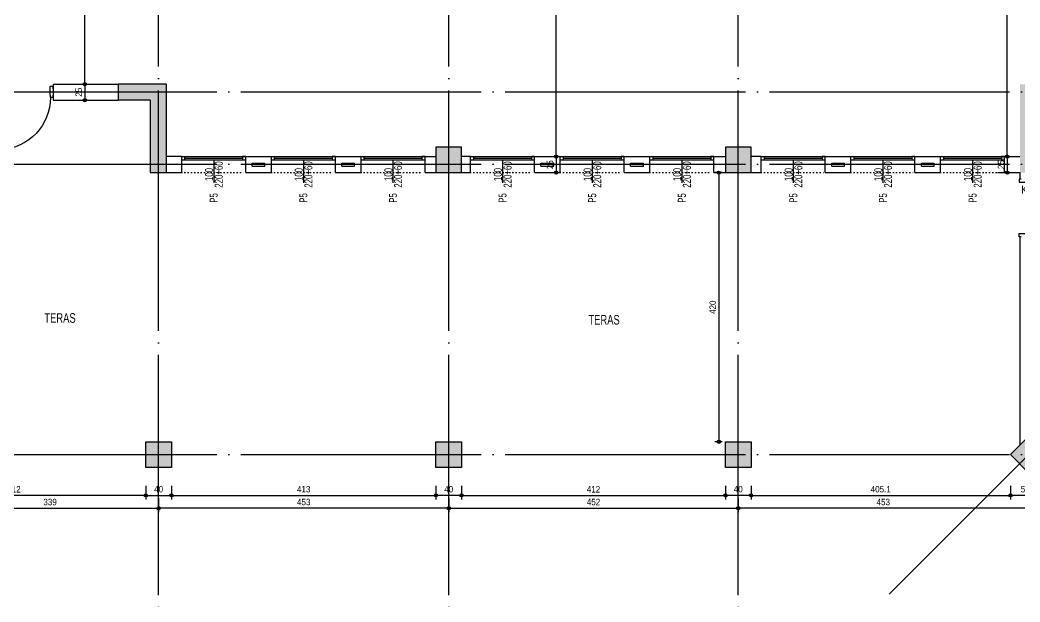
# Model space of a CAD drawing. Extents: x 460786 to 545292, y 30998 to 41694.
# Drawn here: x 491556 to 493117, y 38288 to 39196 of the extents above; entities that cross this region are included whole.
import ezdxf
from ezdxf.enums import TextEntityAlignment as Align

# ---------------------------------------------------------------- set-up
doc = ezdxf.new("R2010")
doc.units = 0
doc.header["$LTSCALE"] = 50
doc.header["$MEASUREMENT"] = 0
doc.header["$PDMODE"] = 35
doc.linetypes.add('DASHDOT', pattern=[5.5, 5, -0.25, 0, -0.25])
doc.linetypes.add('DASHED', pattern=[0.1, 0, -0.1])
doc.layers.get('0').update_dxf_attribs({"linetype": 'CONTINUOUS'})
doc.layers.get('Defpoints').update_dxf_attribs({"linetype": 'CONTINUOUS'})
for name, color, linetype in [('A-Aks Dikey', 12, 'DASHDOT'), ('A-Aks Yatay', 12, 'DASHDOT'), ('A-Betonarme', 6, 'CONTINUOUS'), ('A-Cam', 160, 'CONTINUOUS'), ('A-Dash', 9, 'DASHED'), ('A-Duvar', 7, 'CONTINUOUS'), ('A-Kapı', 2, 'CONTINUOUS'), ('A-Olcu DIS Yatay', 8, 'CONTINUOUS'), ('A-Olcu Ic Dikey', 8, 'CONTINUOUS'), ('A-Poz-Kapı', 4, 'CONTINUOUS'), ('A-Poz-Pen', 4, 'CONTINUOUS'), ('A-Tarama 1', 9, 'CONTINUOUS'), ('A-Yazı 1', 200, 'CONTINUOUS')]:
    doc.layers.add(name, color=color, linetype=linetype)
doc.styles.add('blkan', font='arial.ttf', dxfattribs={"width": 0.9, "height": 12.5})
doc.styles.get("Standard").update_dxf_attribs({"font": 'arial.ttf', "width": 0.9})
doc.dimstyles.new('EXIT', dxfattribs={"dimscale": 50, "dimtxt": 0.23, "dimasz": 0.03, "dimexe": 0.125, "dimexo": 0.5, "dimgap": 0.09, "dimtad": 1, "dimzin": 1, "dimdsep": 46, "dimtxsty": 'Standard', "dimblk": 'TICK', "dimcen": 0.2, "dimadec": 0, "dimazin": 0, "dimtfac": 1, "dimtix": 1, "dimtofl": 0, "dimtmove": 2, "dimatfit": 3, "dimldrblk": 'TICK', "dimfxl": 1, "dimtolj": 1, "dimtzin": 1, "dimarcsym": 0})

# ---------------------------------------------------------------- blocks, each defined once
blk = doc.blocks.new('poz-pk1')
blk.add_line((24.3, 28.7), (24.3, -5.7))
at = {"width": 0.7}
for p in [(17, 10), (31.5, 10)]:
    blk.add_attdef('YAZı', text='', height=12, rotation=90, dxfattribs=at).set_placement(p, align=Align.MIDDLE_CENTER)
blk.add_attdef('POZ', text='', height=12, dxfattribs=at).set_placement((24.3, -14.4), align=Align.MIDDLE_CENTER)
blk = doc.blocks.new('kapı L 90p 20')
at = {"ltscale": 20}
for p, q in [((1.5, 79.9), (3.2, 79.9)), ((3.2, 81.4), (4, 81.4)), ((3.2, 81.4), (3.2, 76.4)), ((4, 85.4), (8.2, 85.4)), ((4, 3.5), (4, 85.4)), ((4, 80.2), (8.2, 80.2)), ((8.2, 3.5), (8.2, 85.4)), ((9, 81.4), (8.2, 81.4)), ((9, 81.4), (9, 76.4)), ((10.7, 79.9), (9, 79.9)), ((-2.5, 75.9), (-2.5, 67.9)), ((-2.5, 67.9), (-0.5, 67.9)), ((-0.5, 75.9), (-0.5, 67.9)), ((1.5, 77.9), (3.2, 77.9)), ((3.2, 76.4), (4, 76.4)), ((3.2, 76.4), (4, 76.4)), ((9, 76.4), (8.2, 76.4)), ((10.7, 77.9), (9, 77.9)), ((12.7, 75.9), (12.7, 67.9)), ((14.7, 67.9), (12.7, 67.9)), ((14.7, 75.9), (14.7, 67.9)), ((0, 3.5), (4, 3.5)), ((0, 3.5), (0, 0)), ((4, 8.7), (8.2, 8.7)), ((4, 3.5), (8.2, 3.5)), ((4, 3.5), (4, 0)), ((90, 3.5), (86, 3.5)), ((86, 3.5), (86, 0)), ((90, 3.5), (90, 0)), ((4, 0), (5, 0)), ((5, -23.5), (5, 0)), ((85, -23.5), (85, 0)), ((86, 0), (85, 0))]:
    blk.add_line(p, q, dxfattribs=at)
for p, q in [((0, -20), (0, -23.5)), ((0, -23.5), (5, -23.5)), ((90, -23.5), (85, -23.5)), ((90, -20), (90, -23.5))]:
    blk.add_line(p, q)
for centre, radius, start, end in [((1.5, 75.9), 4, 90, 180), ((10.7, 75.9), 4, 0, 90), ((1.5, 75.9), 2, 90, 180), ((10.7, 75.9), 2, 0, 90)]:
    blk.add_arc(centre, radius, start, end, dxfattribs=at)
blk.add_arc((4, 3.5), 82, 0, 87.0641)
at = {"layer": 'A-Poz-Kapı', "width": 0.8}
blk.add_attdef('POZNO', (25, -20), '', height=12.5, rotation=90, dxfattribs=at)
blk = doc.blocks.new('TICK', base_point=(53.7, 38.1))
blk.add_line((55.4, 38.1), (52, 38.1))
blk.add_circle((53.7, 38.1), 1.67)
blk = doc.blocks.new('*D563')
at = {"layer": 'A-Olcu DIS Yatay', "color": 0, "lineweight": -2, "transparency": 16777216}
for p, q in [((491433.1, 38449.5), (491433.1, 38428.2)), ((491772.1, 38449.5), (491772.1, 38428.2)), ((491434.6, 38434.5), (491770.6, 38434.5))]:
    blk.add_line(p, q, dxfattribs=at)
at = {"layer": 'Defpoints', "color": 0, "transparency": 16777216}
for p in [(491433.1, 38474.5), (491772.1, 38474.5), (491772.1, 38434.5)]:
    blk.add_point(p, dxfattribs=at)
at = {"layer": 'A-Olcu DIS Yatay', "color": 0, "lineweight": -2, "transparency": 16777216, "xscale": 1.5, "yscale": 1.5, "zscale": 1.5, "rotation": 180}
blk.add_blockref('TICK', (491433.1, 38434.5), dxfattribs=at)
at = {"layer": 'A-Olcu DIS Yatay', "color": 0, "lineweight": -2, "transparency": 16777216, "xscale": 1.5, "yscale": 1.5, "zscale": 1.5}
blk.add_blockref('TICK', (491772.1, 38434.5), dxfattribs=at)
at = {"layer": 'A-Olcu DIS Yatay', "color": 0, "transparency": 16777216, "insert": (491602.6, 38444.1), "char_height": 10, "attachment_point": 5}
blk.add_mtext('\\A1;339', dxfattribs=at)
blk = doc.blocks.new('*D564')
at = {"layer": 'A-Olcu DIS Yatay', "color": 0, "lineweight": -2, "transparency": 16777216}
for p, q in [((491772.1, 38449.5), (491772.1, 38428.2)), ((492225.1, 38449.5), (492225.1, 38428.2)), ((492223.6, 38434.5), (491773.6, 38434.5))]:
    blk.add_line(p, q, dxfattribs=at)
at = {"layer": 'Defpoints', "color": 0, "transparency": 16777216}
for p in [(491772.1, 38474.5), (492225.1, 38474.5), (491772.1, 38434.5)]:
    blk.add_point(p, dxfattribs=at)
at = {"layer": 'A-Olcu DIS Yatay', "color": 0, "lineweight": -2, "transparency": 16777216, "xscale": 1.5, "yscale": 1.5, "zscale": 1.5}
for p, rotation in [((491772.1, 38434.5), 180.0000000000092), ((492225.1, 38434.5), 9.192646643896298e-12)]:
    blk.add_blockref('TICK', p, dxfattribs=dict(at, rotation=rotation))
at = {"layer": 'A-Olcu DIS Yatay', "color": 0, "transparency": 16777216, "insert": (491998.6, 38444.1), "char_height": 10, "attachment_point": 5}
blk.add_mtext('\\A1;453', dxfattribs=at)
blk = doc.blocks.new('*D565')
at = {"layer": 'A-Olcu DIS Yatay', "color": 0, "lineweight": -2, "transparency": 16777216}
for p, q in [((492225.1, 38449.5), (492225.1, 38428.2)), ((492677.1, 38449.5), (492677.1, 38428.2)), ((492226.6, 38434.5), (492675.6, 38434.5))]:
    blk.add_line(p, q, dxfattribs=at)
at = {"layer": 'Defpoints', "color": 0, "transparency": 16777216}
for p in [(492225.1, 38474.5), (492677.1, 38474.5), (492677.1, 38434.5)]:
    blk.add_point(p, dxfattribs=at)
at = {"layer": 'A-Olcu DIS Yatay', "color": 0, "lineweight": -2, "transparency": 16777216, "xscale": 1.5, "yscale": 1.5, "zscale": 1.5, "rotation": 180}
blk.add_blockref('TICK', (492225.1, 38434.5), dxfattribs=at)
at = {"layer": 'A-Olcu DIS Yatay', "color": 0, "lineweight": -2, "transparency": 16777216, "xscale": 1.5, "yscale": 1.5, "zscale": 1.5}
blk.add_blockref('TICK', (492677.1, 38434.5), dxfattribs=at)
at = {"layer": 'A-Olcu DIS Yatay', "color": 0, "transparency": 16777216, "insert": (492451.1, 38444.1), "char_height": 10, "attachment_point": 5}
blk.add_mtext('\\A1;452', dxfattribs=at)
blk = doc.blocks.new('*D566')
at = {"layer": 'A-Olcu DIS Yatay', "color": 0, "lineweight": -2, "transparency": 16777216}
for p, q in [((492677.1, 38449.5), (492677.1, 38428.2)), ((493130.1, 38449.5), (493130.1, 38428.2)), ((493128.6, 38434.5), (492678.6, 38434.5))]:
    blk.add_line(p, q, dxfattribs=at)
at = {"layer": 'Defpoints', "color": 0, "transparency": 16777216}
for p in [(492677.1, 38474.5), (493130.1, 38474.5), (492677.1, 38434.5)]:
    blk.add_point(p, dxfattribs=at)
at = {"layer": 'A-Olcu DIS Yatay', "color": 0, "lineweight": -2, "transparency": 16777216, "xscale": 1.5, "yscale": 1.5, "zscale": 1.5}
for p, rotation in [((492677.1, 38434.5), 180.0000000000092), ((493130.1, 38434.5), 9.192646643896298e-12)]:
    blk.add_blockref('TICK', p, dxfattribs=dict(at, rotation=rotation))
at = {"layer": 'A-Olcu DIS Yatay', "color": 0, "transparency": 16777216, "insert": (492903.6, 38444.1), "char_height": 10, "attachment_point": 5}
blk.add_mtext('\\A1;453', dxfattribs=at)
blk = doc.blocks.new('*D558')
at = {"layer": 'A-Olcu DIS Yatay', "color": 0, "lineweight": -2, "transparency": 16777216}
for p, q in [((491340.1, 38469.5), (491340.1, 38448.2)), ((491752.1, 38469.5), (491752.1, 38448.2)), ((491750.6, 38454.5), (491341.6, 38454.5))]:
    blk.add_line(p, q, dxfattribs=at)
at = {"layer": 'Defpoints', "color": 0, "transparency": 16777216}
for p in [(491340.1, 38494.5), (491752.1, 38494.5), (491340.1, 38454.5)]:
    blk.add_point(p, dxfattribs=at)
at = {"layer": 'A-Olcu DIS Yatay', "color": 0, "lineweight": -2, "transparency": 16777216, "xscale": 1.5, "yscale": 1.5, "zscale": 1.5}
for p, rotation in [((491340.1, 38454.5), 179.9999999999949), ((491752.1, 38454.5), 359.9999999999949)]:
    blk.add_blockref('TICK', p, dxfattribs=dict(at, rotation=rotation))
at = {"layer": 'A-Olcu DIS Yatay', "color": 0, "transparency": 16777216, "insert": (491546.1, 38464), "char_height": 10, "attachment_point": 5}
blk.add_mtext('\\A1;412', dxfattribs=at)
blk = doc.blocks.new('*D559')
at = {"layer": 'A-Olcu DIS Yatay', "color": 0, "lineweight": -2, "transparency": 16777216}
for p, q in [((491792.1, 38469.5), (491792.1, 38448.2)), ((492205.1, 38469.5), (492205.1, 38448.2)), ((491793.6, 38454.5), (492203.6, 38454.5))]:
    blk.add_line(p, q, dxfattribs=at)
at = {"layer": 'Defpoints', "color": 0, "transparency": 16777216}
for p in [(491792.1, 38494.5), (492205.1, 38494.5), (492205.1, 38454.5)]:
    blk.add_point(p, dxfattribs=at)
at = {"layer": 'A-Olcu DIS Yatay', "color": 0, "lineweight": -2, "transparency": 16777216, "xscale": 1.5, "yscale": 1.5, "zscale": 1.5, "rotation": 180}
blk.add_blockref('TICK', (491792.1, 38454.5), dxfattribs=at)
at = {"layer": 'A-Olcu DIS Yatay', "color": 0, "lineweight": -2, "transparency": 16777216, "xscale": 1.5, "yscale": 1.5, "zscale": 1.5}
blk.add_blockref('TICK', (492205.1, 38454.5), dxfattribs=at)
at = {"layer": 'A-Olcu DIS Yatay', "color": 0, "transparency": 16777216, "insert": (491998.6, 38464.1), "char_height": 10, "attachment_point": 5}
blk.add_mtext('\\A1;413', dxfattribs=at)
blk = doc.blocks.new('*D582')
at = {"layer": 'A-Olcu DIS Yatay', "color": 0, "lineweight": -2, "transparency": 16777216}
for p, q in [((491752.1, 38469.5), (491752.1, 38448.2)), ((491792.1, 38469.5), (491792.1, 38448.2)), ((491753.6, 38454.5), (491790.6, 38454.5))]:
    blk.add_line(p, q, dxfattribs=at)
at = {"layer": 'Defpoints', "color": 0, "transparency": 16777216}
for p in [(491752.1, 38494.5), (491792.1, 38494.5), (491792.1, 38454.5)]:
    blk.add_point(p, dxfattribs=at)
at = {"layer": 'A-Olcu DIS Yatay', "color": 0, "lineweight": -2, "transparency": 16777216, "xscale": 1.5, "yscale": 1.5, "zscale": 1.5, "rotation": 180}
blk.add_blockref('TICK', (491752.1, 38454.5), dxfattribs=at)
at = {"layer": 'A-Olcu DIS Yatay', "color": 0, "lineweight": -2, "transparency": 16777216, "xscale": 1.5, "yscale": 1.5, "zscale": 1.5}
blk.add_blockref('TICK', (491792.1, 38454.5), dxfattribs=at)
at = {"layer": 'A-Olcu DIS Yatay', "color": 0, "transparency": 16777216, "insert": (491772.1, 38464.1), "char_height": 10, "attachment_point": 5}
blk.add_mtext('\\A1;40', dxfattribs=at)
blk = doc.blocks.new('*D583')
at = {"layer": 'A-Olcu DIS Yatay', "color": 0, "lineweight": -2, "transparency": 16777216}
for p, q in [((492205.1, 38469.5), (492205.1, 38448.2)), ((492245.1, 38469.5), (492245.1, 38448.2)), ((492243.6, 38454.5), (492206.6, 38454.5))]:
    blk.add_line(p, q, dxfattribs=at)
at = {"layer": 'Defpoints', "color": 0, "transparency": 16777216}
for p in [(492205.1, 38494.5), (492245.1, 38494.5), (492205.1, 38454.5)]:
    blk.add_point(p, dxfattribs=at)
at = {"layer": 'A-Olcu DIS Yatay', "color": 0, "lineweight": -2, "transparency": 16777216, "xscale": 1.5, "yscale": 1.5, "zscale": 1.5}
for p, rotation in [((492205.1, 38454.5), 180.0000000000104), ((492245.1, 38454.5), 1.039168751049146e-11)]:
    blk.add_blockref('TICK', p, dxfattribs=dict(at, rotation=rotation))
at = {"layer": 'A-Olcu DIS Yatay', "color": 0, "transparency": 16777216, "insert": (492225.1, 38464.1), "char_height": 10, "attachment_point": 5}
blk.add_mtext('\\A1;40', dxfattribs=at)
blk = doc.blocks.new('*D584')
at = {"layer": 'A-Olcu DIS Yatay', "color": 0, "lineweight": -2, "transparency": 16777216}
for p, q in [((492245.1, 38469.5), (492245.1, 38448.2)), ((492657.1, 38469.5), (492657.1, 38448.2)), ((492246.6, 38454.5), (492655.6, 38454.5))]:
    blk.add_line(p, q, dxfattribs=at)
at = {"layer": 'Defpoints', "color": 0, "transparency": 16777216}
for p in [(492245.1, 38494.5), (492657.1, 38494.5), (492657.1, 38454.5)]:
    blk.add_point(p, dxfattribs=at)
at = {"layer": 'A-Olcu DIS Yatay', "color": 0, "lineweight": -2, "transparency": 16777216, "xscale": 1.5, "yscale": 1.5, "zscale": 1.5, "rotation": 180}
blk.add_blockref('TICK', (492245.1, 38454.5), dxfattribs=at)
at = {"layer": 'A-Olcu DIS Yatay', "color": 0, "lineweight": -2, "transparency": 16777216, "xscale": 1.5, "yscale": 1.5, "zscale": 1.5}
blk.add_blockref('TICK', (492657.1, 38454.5), dxfattribs=at)
at = {"layer": 'A-Olcu DIS Yatay', "color": 0, "transparency": 16777216, "insert": (492451.1, 38464), "char_height": 10, "attachment_point": 5}
blk.add_mtext('\\A1;412', dxfattribs=at)
blk = doc.blocks.new('*D585')
at = {"layer": 'A-Olcu DIS Yatay', "color": 0, "lineweight": -2, "transparency": 16777216}
for p, q in [((492657.1, 38469.5), (492657.1, 38448.2)), ((492697.1, 38469.5), (492697.1, 38448.2)), ((492695.6, 38454.5), (492658.6, 38454.5))]:
    blk.add_line(p, q, dxfattribs=at)
at = {"layer": 'Defpoints', "color": 0, "transparency": 16777216}
for p in [(492657.1, 38494.5), (492697.1, 38494.5), (492657.1, 38454.5)]:
    blk.add_point(p, dxfattribs=at)
at = {"layer": 'A-Olcu DIS Yatay', "color": 0, "lineweight": -2, "transparency": 16777216, "xscale": 1.5, "yscale": 1.5, "zscale": 1.5}
for p, rotation in [((492657.1, 38454.5), 180.0000000000834), ((492697.1, 38454.5), 8.337330825725074e-11)]:
    blk.add_blockref('TICK', p, dxfattribs=dict(at, rotation=rotation))
at = {"layer": 'A-Olcu DIS Yatay', "color": 0, "transparency": 16777216, "insert": (492677.1, 38464.1), "char_height": 10, "attachment_point": 5}
blk.add_mtext('\\A1;40', dxfattribs=at)
blk = doc.blocks.new('*D586')
at = {"layer": 'A-Olcu DIS Yatay', "color": 0, "lineweight": -2, "transparency": 16777216}
for p, q in [((492697.1, 38469.5), (492697.1, 38448.2)), ((493102.2, 38469.5), (493102.2, 38448.2)), ((492698.6, 38454.5), (493100.7, 38454.5))]:
    blk.add_line(p, q, dxfattribs=at)
at = {"layer": 'Defpoints', "color": 0, "transparency": 16777216}
for p in [(492697.1, 38494.5), (493102.2, 38494.5), (493102.2, 38454.5)]:
    blk.add_point(p, dxfattribs=at)
at = {"layer": 'A-Olcu DIS Yatay', "color": 0, "lineweight": -2, "transparency": 16777216, "xscale": 1.5, "yscale": 1.5, "zscale": 1.5, "rotation": 180}
blk.add_blockref('TICK', (492697.1, 38454.5), dxfattribs=at)
at = {"layer": 'A-Olcu DIS Yatay', "color": 0, "lineweight": -2, "transparency": 16777216, "xscale": 1.5, "yscale": 1.5, "zscale": 1.5}
blk.add_blockref('TICK', (493102.2, 38454.5), dxfattribs=at)
at = {"layer": 'A-Olcu DIS Yatay', "color": 0, "transparency": 16777216, "insert": (492899.6, 38464.1), "char_height": 10, "attachment_point": 5}
blk.add_mtext('\\A1;405.1', dxfattribs=at)
blk = doc.blocks.new('*D587')
at = {"layer": 'A-Olcu DIS Yatay', "color": 0, "lineweight": -2, "transparency": 16777216}
for p, q in [((493102.2, 38469.5), (493102.2, 38448.2)), ((493158.7, 38469.5), (493158.7, 38448.2)), ((493157.2, 38454.5), (493103.7, 38454.5))]:
    blk.add_line(p, q, dxfattribs=at)
at = {"layer": 'Defpoints', "color": 0, "transparency": 16777216}
for p in [(493102.2, 38494.5), (493158.7, 38494.5), (493102.2, 38454.5)]:
    blk.add_point(p, dxfattribs=at)
at = {"layer": 'A-Olcu DIS Yatay', "color": 0, "lineweight": -2, "transparency": 16777216, "xscale": 1.5, "yscale": 1.5, "zscale": 1.5}
for p, rotation in [((493102.2, 38454.5), 180.0000000000295), ((493158.7, 38454.5), 2.949640531824116e-11)]:
    blk.add_blockref('TICK', p, dxfattribs=dict(at, rotation=rotation))
at = {"layer": 'A-Olcu DIS Yatay', "color": 0, "transparency": 16777216, "insert": (493130.4, 38464.1), "char_height": 10, "attachment_point": 5}
blk.add_mtext('\\A1;56.6', dxfattribs=at)
blk = doc.blocks.new('*D966')
at = {"layer": 'A-Olcu Ic Dikey', "color": 0, "lineweight": -2, "transparency": 16777216}
for p, q in [((491641.9, 40654.2), (491663.2, 40654.2)), ((491656.9, 39097.7), (491656.9, 40652.7)), ((491641.9, 39096.2), (491663.2, 39096.2))]:
    blk.add_line(p, q, dxfattribs=at)
at = {"layer": 'Defpoints', "color": 0, "transparency": 16777216}
for p in [(491616.9, 40654.2), (491656.9, 40654.2), (491616.9, 39096.2)]:
    blk.add_point(p, dxfattribs=at)
at = {"layer": 'A-Olcu Ic Dikey', "color": 0, "lineweight": -2, "transparency": 16777216, "xscale": 1.5, "yscale": 1.5, "zscale": 1.5}
for p, rotation in [((491656.9, 40654.2), 90), ((491656.9, 39096.2), 270)]:
    blk.add_blockref('TICK', p, dxfattribs=dict(at, rotation=rotation))
at = {"layer": 'A-Olcu Ic Dikey', "color": 0, "transparency": 16777216, "insert": (491647.3, 39875.2), "char_height": 10, "attachment_point": 5, "rotation": 90}
blk.add_mtext('\\A1;1558', dxfattribs=at)
blk = doc.blocks.new('*D968')
at = {"layer": 'A-Olcu Ic Dikey', "color": 0, "lineweight": -2, "transparency": 16777216}
for p, q in [((491641.9, 39096.2), (491663.2, 39096.2)), ((491656.9, 39094.7), (491656.9, 39072.7)), ((491641.9, 39071.2), (491663.2, 39071.2))]:
    blk.add_line(p, q, dxfattribs=at)
at = {"layer": 'Defpoints', "color": 0, "transparency": 16777216}
for p in [(491616.9, 39096.2), (491616.9, 39071.2), (491656.9, 39071.2)]:
    blk.add_point(p, dxfattribs=at)
at = {"layer": 'A-Olcu Ic Dikey', "color": 0, "lineweight": -2, "transparency": 16777216, "xscale": 1.5, "yscale": 1.5, "zscale": 1.5}
for p, rotation in [((491656.9, 39096.2), 90), ((491656.9, 39071.2), 270)]:
    blk.add_blockref('TICK', p, dxfattribs=dict(at, rotation=rotation))
at = {"layer": 'A-Olcu Ic Dikey', "color": 0, "transparency": 16777216, "insert": (491647.3, 39083.7), "char_height": 10, "attachment_point": 5, "rotation": 90}
blk.add_mtext('\\A1;25', dxfattribs=at)
blk = doc.blocks.new('*D969')
at = {"layer": 'A-Olcu Ic Dikey', "color": 0, "lineweight": -2, "transparency": 16777216}
for p, q in [((492377.8, 40769.2), (492399.1, 40769.2)), ((492392.8, 38984.7), (492392.8, 40767.7)), ((492377.8, 38983.2), (492399.1, 38983.2))]:
    blk.add_line(p, q, dxfattribs=at)
at = {"layer": 'Defpoints', "color": 0, "transparency": 16777216}
for p in [(492352.8, 40769.2), (492392.8, 40769.2), (492352.8, 38983.2)]:
    blk.add_point(p, dxfattribs=at)
at = {"layer": 'A-Olcu Ic Dikey', "color": 0, "lineweight": -2, "transparency": 16777216, "xscale": 1.5, "yscale": 1.5, "zscale": 1.5}
for p, rotation in [((492392.8, 40769.2), 90), ((492392.8, 38983.2), 270)]:
    blk.add_blockref('TICK', p, dxfattribs=dict(at, rotation=rotation))
at = {"layer": 'A-Olcu Ic Dikey', "color": 0, "transparency": 16777216, "insert": (492383.2, 39876.2), "char_height": 10, "attachment_point": 5, "rotation": 90}
blk.add_mtext('\\A1;1786', dxfattribs=at)
blk = doc.blocks.new('*D971')
at = {"layer": 'A-Olcu Ic Dikey', "color": 0, "lineweight": -2, "transparency": 16777216}
for p, q in [((492377.8, 38983.2), (492399.1, 38983.2)), ((492392.8, 38981.7), (492392.8, 38959.7)), ((492377.8, 38958.2), (492399.1, 38958.2))]:
    blk.add_line(p, q, dxfattribs=at)
at = {"layer": 'Defpoints', "color": 0, "transparency": 16777216}
for p in [(492352.8, 38983.2), (492352.8, 38958.2), (492392.8, 38958.2)]:
    blk.add_point(p, dxfattribs=at)
at = {"layer": 'A-Olcu Ic Dikey', "color": 0, "lineweight": -2, "transparency": 16777216, "xscale": 1.5, "yscale": 1.5, "zscale": 1.5}
for p, rotation in [((492392.8, 38983.2), 90), ((492392.8, 38958.2), 270)]:
    blk.add_blockref('TICK', p, dxfattribs=dict(at, rotation=rotation))
at = {"layer": 'A-Olcu Ic Dikey', "color": 0, "transparency": 16777216, "insert": (492383.2, 38970.7), "char_height": 10, "attachment_point": 5, "rotation": 90}
blk.add_mtext('\\A1;25', dxfattribs=at)
blk = doc.blocks.new('*D972')
at = {"layer": 'A-Olcu Ic Dikey', "color": 0, "lineweight": -2, "transparency": 16777216}
for p, q in [((493082.1, 40769.2), (493103.4, 40769.2)), ((493097.1, 38984.7), (493097.1, 40767.7)), ((493082.1, 38983.2), (493103.4, 38983.2))]:
    blk.add_line(p, q, dxfattribs=at)
at = {"layer": 'Defpoints', "color": 0, "transparency": 16777216}
for p in [(493057.1, 40769.2), (493097.1, 40769.2), (493057.1, 38983.2)]:
    blk.add_point(p, dxfattribs=at)
at = {"layer": 'A-Olcu Ic Dikey', "color": 0, "lineweight": -2, "transparency": 16777216, "xscale": 1.5, "yscale": 1.5, "zscale": 1.5}
for p, rotation in [((493097.1, 40769.2), 90), ((493097.1, 38983.2), 270)]:
    blk.add_blockref('TICK', p, dxfattribs=dict(at, rotation=rotation))
at = {"layer": 'A-Olcu Ic Dikey', "color": 0, "transparency": 16777216, "insert": (493087.5, 39876.2), "char_height": 10, "attachment_point": 5, "rotation": 90}
blk.add_mtext('\\A1;1786', dxfattribs=at)
blk = doc.blocks.new('*D973')
at = {"layer": 'A-Olcu Ic Dikey', "color": 0, "lineweight": -2, "transparency": 16777216}
for p, q in [((493082.1, 38983.2), (493103.4, 38983.2)), ((493097.1, 38981.7), (493097.1, 38959.7)), ((493082.1, 38958.2), (493103.4, 38958.2))]:
    blk.add_line(p, q, dxfattribs=at)
at = {"layer": 'Defpoints', "color": 0, "transparency": 16777216}
for p in [(493057.1, 38983.2), (493057.1, 38958.2), (493097.1, 38958.2)]:
    blk.add_point(p, dxfattribs=at)
at = {"layer": 'A-Olcu Ic Dikey', "color": 0, "lineweight": -2, "transparency": 16777216, "xscale": 1.5, "yscale": 1.5, "zscale": 1.5}
for p, rotation in [((493097.1, 38983.2), 90), ((493097.1, 38958.2), 270)]:
    blk.add_blockref('TICK', p, dxfattribs=dict(at, rotation=rotation))
at = {"layer": 'A-Olcu Ic Dikey', "color": 0, "transparency": 16777216, "insert": (493087.5, 38970.7), "char_height": 10, "attachment_point": 5, "rotation": 90}
blk.add_mtext('\\A1;25', dxfattribs=at)
blk = doc.blocks.new('*D1029')
at = {"layer": 'A-Tarama 1', "color": 0, "lineweight": -2, "transparency": 16777216}
for p, q in [((492652.1, 38958.2), (492640.7, 38958.2)), ((492646.9, 38956.7), (492646.9, 38539.7)), ((492652.1, 38538.2), (492640.7, 38538.2))]:
    blk.add_line(p, q, dxfattribs=at)
at = {"layer": 'Defpoints', "color": 0, "transparency": 16777216}
for p in [(492677.1, 38958.2), (492646.9, 38538.2), (492677.1, 38538.2)]:
    blk.add_point(p, dxfattribs=at)
at = {"layer": 'A-Tarama 1', "color": 0, "lineweight": -2, "transparency": 16777216, "xscale": 1.5, "yscale": 1.5, "zscale": 1.5}
for p, rotation in [((492646.9, 38958.2), 90), ((492646.9, 38538.2), 270)]:
    blk.add_blockref('TICK', p, dxfattribs=dict(at, rotation=rotation))
at = {"layer": 'A-Tarama 1', "color": 0, "transparency": 16777216, "insert": (492637.3, 38748.2), "char_height": 10, "attachment_point": 5, "rotation": 90}
blk.add_mtext('\\A1;420', dxfattribs=at)
blk = doc.blocks.new('kapı L 90p 10')
at = {"ltscale": 20}
for p, q in [((1.5, 79.9), (3.2, 79.9)), ((3.2, 81.4), (4, 81.4)), ((3.2, 81.4), (3.2, 76.4)), ((4, 85.4), (8.2, 85.4)), ((4, 3.5), (4, 85.4)), ((4, 80.2), (8.2, 80.2)), ((8.2, 3.5), (8.2, 85.4)), ((9, 81.4), (8.2, 81.4)), ((9, 81.4), (9, 76.4)), ((10.7, 79.9), (9, 79.9)), ((-2.5, 75.9), (-2.5, 67.9)), ((-2.5, 67.9), (-0.5, 67.9)), ((-0.5, 75.9), (-0.5, 67.9)), ((1.5, 77.9), (3.2, 77.9)), ((3.2, 76.4), (4, 76.4)), ((3.2, 76.4), (4, 76.4)), ((9, 76.4), (8.2, 76.4)), ((10.7, 77.9), (9, 77.9)), ((12.7, 75.9), (12.7, 67.9)), ((14.7, 67.9), (12.7, 67.9)), ((14.7, 75.9), (14.7, 67.9)), ((0, 3.5), (4, 3.5)), ((0, 3.5), (0, 0)), ((4, 8.7), (8.2, 8.7)), ((4, 3.5), (8.2, 3.5)), ((4, 3.5), (4, 0)), ((90, 3.5), (86, 3.5)), ((86, 3.5), (86, 0)), ((90, 3.5), (90, 0)), ((4, 0), (5, 0)), ((5, -13.5), (5, 0)), ((85, -13.5), (85, 0)), ((86, 0), (85, 0))]:
    blk.add_line(p, q, dxfattribs=at)
for p, q in [((0, -10), (0, -13.5)), ((0, -13.5), (5, -13.5)), ((90, -13.5), (85, -13.5)), ((90, -10), (90, -13.5))]:
    blk.add_line(p, q)
for centre, radius, start, end in [((1.5, 75.9), 4, 90, 180), ((10.7, 75.9), 4, 0, 90), ((1.5, 75.9), 2, 90, 180), ((10.7, 75.9), 2, 0, 90)]:
    blk.add_arc(centre, radius, start, end, dxfattribs=at)
blk.add_arc((4, 3.5), 82, 0, 87.0641)
at = {"layer": 'A-Poz-Kapı', "width": 0.8}
blk.add_attdef('POZNO', (25, -10), '', height=12.5, rotation=90, dxfattribs=at)

msp = doc.modelspace()

# ---------------------------------------------------------------- hatches: boundary and pattern name
at = {"layer": 'A-Tarama 1'}
h = msp.add_hatch(dxfattribs=at)
h.set_pattern_fill('ANSI33', color=256, scale=30, angle=180, style=0)
h.set_pattern_definition([(225, (-3046.124, 1950.459), (5.30330086, -5.30330086), []), (225, (-3051.4276, 1950.459), (5.30330086, -5.30330086), [3.75, -1.875])])
h.paths.add_polyline_path([(492657.08, 38538.2), (492697.08, 38538.2), (492697.08, 38498.2), (492657.08, 38498.2)])
h.paths.add_polyline_path([(492205.08, 38538.2), (492245.08, 38538.2), (492245.08, 38498.2), (492205.08, 38498.2)])
h.paths.add_polyline_path([(491752.08, 38538.2), (491792.08, 38538.2), (491792.08, 38498.2), (491752.08, 38498.2)])
h.paths.add_polyline_path([(492657.08, 38958.2), (492697.08, 38958.2), (492697.08, 38998.2), (492657.08, 38998.2)])
h.paths.add_polyline_path([(492205.08, 38958.2), (492245.08, 38958.2), (492245.08, 38998.2), (492205.08, 38998.2)])
h.paths.add_polyline_path([(493130.44, 38546.49), (493158.72, 38518.2), (493130.44, 38489.92), (493102.15, 38518.2)])
h.paths.add_polyline_path([(493117.08, 38958.2), (493142.08, 38958.2), (493142.08, 39071.2), (493192.08, 39071.2), (493192.08, 39096.2), (493117.08, 39096.2)])
h.paths.add_polyline_path([(491759.08, 39071.2), (491709.08, 39071.2), (491709.08, 39096.2), (491784.08, 39096.2), (491784.08, 38958.2), (491759.08, 38958.2)])
edge = h.paths.add_edge_path()
edge.add_line((492657.08, 38958.2), (492697.08, 38958.2))
edge.add_line((492205.08, 38958.2), (492245.08, 38958.2))

# ---------------------------------------------------------------- linework, layer by layer
at = {"layer": 'A-Aks Dikey', "ltscale": 1.5}
for p, q in [((491772.08, 37886.28), (491772.08, 41299.23)), ((492225.08, 37886.28), (492225.08, 41299.23)), ((492677.08, 37886.28), (492677.08, 41299.23))]:
    msp.add_line(p, q, dxfattribs=at)
at = {"layer": 'A-Aks Yatay', "ltscale": 1.5}
for p, q in [((492912.8, 38300.57), (494603.33, 39991.1)), ((486949.49, 39084.2), (494804.32, 39084.2)), ((486949.49, 38971.2), (494804.32, 38971.2)), ((486949.49, 38518.2), (494804.32, 38518.2))]:
    msp.add_line(p, q, dxfattribs=at)
at = {"layer": 'A-Betonarme'}
for p, q in [((491784.08, 39096.2), (491709.08, 39096.2)), ((491709.08, 39096.2), (491709.08, 39071.2)), ((491784.08, 39096.2), (491784.08, 38958.2)), ((491759.08, 39071.2), (491709.08, 39071.2)), ((491759.08, 39071.2), (491759.08, 38958.2)), ((491759.08, 38958.2), (491784.08, 38958.2)), ((492205.08, 38958.2), (492245.08, 38958.2)), ((492657.08, 38958.2), (492697.08, 38958.2))]:
    msp.add_line(p, q, dxfattribs=at)
for points in [[(492205.08, 38958.2), (492245.08, 38958.2), (492245.08, 38998.2), (492205.08, 38998.2)], [(492657.08, 38958.2), (492697.08, 38958.2), (492697.08, 38998.2), (492657.08, 38998.2)], [(491752.08, 38538.2), (491792.08, 38538.2), (491792.08, 38498.2), (491752.08, 38498.2)], [(492205.08, 38538.2), (492245.08, 38538.2), (492245.08, 38498.2), (492205.08, 38498.2)], [(492657.08, 38538.2), (492697.08, 38538.2), (492697.08, 38498.2), (492657.08, 38498.2)]]:
    msp.add_lwpolyline(points, close=True, dxfattribs=at)
msp.add_lwpolyline([(493130.44, 38546.49), (493158.72, 38518.2), (493130.44, 38489.92), (493102.15, 38518.2), (493130.44, 38546.49)], dxfattribs=at)
at = {"layer": 'A-Cam'}
for p, q in [((491808.08, 38983.2), (491908.08, 38983.2)), ((491808.08, 38978.2), (491908.08, 38978.2)), ((491808.08, 38978.2), (491813.08, 38978.2)), ((491813.08, 38978.2), (491813.08, 38983.2)), ((491813.08, 38980.7), (491903.08, 38980.7)), ((491908.08, 38983.2), (491903.08, 38983.2)), ((491903.08, 38983.2), (491903.08, 38978.2)), ((491948.08, 38983.2), (492048.08, 38983.2)), ((491948.08, 38978.2), (492048.08, 38978.2)), ((491948.08, 38978.2), (491953.08, 38978.2)), ((491953.08, 38978.2), (491953.08, 38983.2)), ((491953.08, 38980.7), (492043.08, 38980.7)), ((492048.08, 38983.2), (492043.08, 38983.2)), ((492043.08, 38983.2), (492043.08, 38978.2)), ((492088.08, 38983.2), (492188.08, 38983.2)), ((492088.08, 38978.2), (492188.08, 38978.2)), ((492088.08, 38978.2), (492093.08, 38978.2)), ((492093.08, 38978.2), (492093.08, 38983.2)), ((492093.08, 38980.7), (492183.08, 38980.7)), ((492188.08, 38983.2), (492183.08, 38983.2)), ((492183.08, 38983.2), (492183.08, 38978.2)), ((492259.08, 38983.2), (492359.08, 38983.2)), ((492259.08, 38978.2), (492359.08, 38978.2)), ((492259.08, 38978.2), (492264.08, 38978.2)), ((492264.08, 38978.2), (492264.08, 38983.2)), ((492264.08, 38980.7), (492354.08, 38980.7)), ((492359.08, 38983.2), (492354.08, 38983.2)), ((492354.08, 38983.2), (492354.08, 38978.2)), ((492399.08, 38983.2), (492499.08, 38983.2)), ((492399.08, 38978.2), (492499.08, 38978.2)), ((492399.08, 38978.2), (492404.08, 38978.2)), ((492404.08, 38978.2), (492404.08, 38983.2)), ((492404.08, 38980.7), (492494.08, 38980.7)), ((492499.08, 38983.2), (492494.08, 38983.2)), ((492494.08, 38983.2), (492494.08, 38978.2)), ((492539.08, 38983.2), (492639.08, 38983.2)), ((492539.08, 38978.2), (492639.08, 38978.2)), ((492539.08, 38978.2), (492544.08, 38978.2)), ((492544.08, 38978.2), (492544.08, 38983.2)), ((492544.08, 38980.7), (492634.08, 38980.7)), ((492639.08, 38983.2), (492634.08, 38983.2)), ((492634.08, 38983.2), (492634.08, 38978.2)), ((492713.08, 38983.2), (492813.08, 38983.2)), ((492713.08, 38978.2), (492813.08, 38978.2)), ((492713.08, 38978.2), (492718.08, 38978.2)), ((492718.08, 38978.2), (492718.08, 38983.2)), ((492718.08, 38980.7), (492808.08, 38980.7)), ((492813.08, 38983.2), (492808.08, 38983.2)), ((492808.08, 38983.2), (492808.08, 38978.2)), ((492853.08, 38983.2), (492953.08, 38983.2)), ((492853.08, 38978.2), (492953.08, 38978.2)), ((492853.08, 38978.2), (492858.08, 38978.2)), ((492858.08, 38978.2), (492858.08, 38983.2)), ((492858.08, 38980.7), (492948.08, 38980.7)), ((492953.08, 38983.2), (492948.08, 38983.2)), ((492948.08, 38983.2), (492948.08, 38978.2)), ((492993.08, 38983.2), (493093.08, 38983.2)), ((492993.08, 38978.2), (493093.08, 38978.2)), ((492993.08, 38978.2), (492998.08, 38978.2)), ((492998.08, 38978.2), (492998.08, 38983.2)), ((492998.08, 38980.7), (493088.08, 38980.7)), ((493093.08, 38983.2), (493088.08, 38983.2)), ((493088.08, 38983.2), (493088.08, 38978.2))]:
    msp.add_line(p, q, dxfattribs=at)
at = {"layer": 'A-Dash'}
for p, q in [((491808.08, 38958.2), (491908.08, 38958.2)), ((491948.08, 38958.2), (492048.08, 38958.2)), ((492088.08, 38958.2), (492188.08, 38958.2)), ((492259.08, 38958.2), (492359.08, 38958.2)), ((492399.08, 38958.2), (492499.08, 38958.2)), ((492539.08, 38958.2), (492639.08, 38958.2)), ((492713.08, 38958.2), (492813.08, 38958.2)), ((492853.08, 38958.2), (492953.08, 38958.2)), ((492993.08, 38958.2), (493093.08, 38958.2))]:
    msp.add_line(p, q, dxfattribs=at)
at = {"layer": 'A-Duvar'}
for p, q in [((491607.27, 39096.2), (491709.08, 39096.2)), ((491607.27, 39071.2), (491709.08, 39071.2)), ((491808.08, 38983.2), (491784.08, 38983.2)), ((491808.08, 38958.2), (491808.08, 38983.2)), ((491908.08, 38958.2), (491908.08, 38983.2)), ((491908.08, 38983.2), (491948.08, 38983.2)), ((491948.08, 38958.2), (491948.08, 38983.2)), ((492048.08, 38958.2), (492048.08, 38983.2)), ((492048.08, 38983.2), (492088.08, 38983.2)), ((492088.08, 38958.2), (492088.08, 38983.2)), ((492188.08, 38958.2), (492188.08, 38983.2)), ((492188.08, 38983.2), (492205.08, 38983.2)), ((492259.08, 38983.2), (492245.08, 38983.2)), ((492259.08, 38958.2), (492259.08, 38983.2)), ((492259.08, 38958.2), (492259.08, 38983.2)), ((492359.08, 38958.2), (492359.08, 38983.2)), ((492359.08, 38983.2), (492399.08, 38983.2)), ((492399.08, 38958.2), (492399.08, 38983.2)), ((492499.08, 38958.2), (492499.08, 38983.2)), ((492499.08, 38983.2), (492539.08, 38983.2)), ((492539.08, 38958.2), (492539.08, 38983.2)), ((492639.08, 38958.2), (492639.08, 38983.2)), ((492639.08, 38983.2), (492657.08, 38983.2)), ((492713.08, 38983.2), (492697.08, 38983.2)), ((492713.08, 38958.2), (492713.08, 38983.2)), ((492713.08, 38958.2), (492713.08, 38983.2)), ((492713.08, 38958.2), (492713.08, 38983.2)), ((492813.08, 38958.2), (492813.08, 38983.2)), ((492813.08, 38983.2), (492853.08, 38983.2)), ((492853.08, 38958.2), (492853.08, 38983.2)), ((492953.08, 38958.2), (492953.08, 38983.2)), ((492953.08, 38983.2), (492993.08, 38983.2)), ((492993.08, 38958.2), (492993.08, 38983.2)), ((493093.08, 38958.2), (493093.08, 38983.2)), ((493093.08, 38983.2), (493117.08, 38983.2)), ((491918.08, 38968.2), (491918.08, 38973.2)), ((491918.08, 38973.2), (491938.08, 38973.2)), ((491918.08, 38968.2), (491938.08, 38968.2)), ((491938.08, 38968.2), (491938.08, 38973.2)), ((492058.08, 38968.2), (492058.08, 38973.2)), ((492058.08, 38973.2), (492078.08, 38973.2)), ((492058.08, 38968.2), (492078.08, 38968.2)), ((492078.08, 38968.2), (492078.08, 38973.2)), ((492369.08, 38968.2), (492369.08, 38973.2)), ((492369.08, 38973.2), (492389.08, 38973.2)), ((492369.08, 38968.2), (492389.08, 38968.2)), ((492389.08, 38968.2), (492389.08, 38973.2)), ((492509.08, 38968.2), (492509.08, 38973.2)), ((492509.08, 38973.2), (492529.08, 38973.2)), ((492509.08, 38968.2), (492529.08, 38968.2)), ((492529.08, 38968.2), (492529.08, 38973.2)), ((492823.08, 38968.2), (492823.08, 38973.2)), ((492823.08, 38973.2), (492843.08, 38973.2)), ((492823.08, 38968.2), (492843.08, 38968.2)), ((492843.08, 38968.2), (492843.08, 38973.2)), ((492963.08, 38968.2), (492963.08, 38973.2)), ((492963.08, 38973.2), (492983.08, 38973.2)), ((492963.08, 38968.2), (492983.08, 38968.2)), ((492983.08, 38968.2), (492983.08, 38973.2)), ((491784.08, 38958.2), (491808.08, 38958.2)), ((491908.08, 38958.2), (491948.08, 38958.2)), ((492048.08, 38958.2), (492088.08, 38958.2)), ((492188.08, 38958.2), (492205.08, 38958.2)), ((492245.08, 38958.2), (492259.08, 38958.2)), ((492359.08, 38958.2), (492399.08, 38958.2)), ((492499.08, 38958.2), (492539.08, 38958.2)), ((492639.08, 38958.2), (492657.08, 38958.2)), ((492697.08, 38958.2), (492713.08, 38958.2)), ((492813.08, 38958.2), (492853.08, 38958.2)), ((492953.08, 38958.2), (492993.08, 38958.2)), ((493093.08, 38958.2), (493117.08, 38958.2)), ((493117.08, 38958.2), (493117.08, 38948.2)), ((493117.08, 38858.2), (493117.08, 38533.13))]:
    msp.add_line(p, q, dxfattribs=at)
at = {"layer": 'A-Tarama 1'}
msp.add_line((491607.27, 39096.2), (491607.27, 39071.2), dxfattribs=at)

# ---------------------------------------------------------------- block references
at = {"layer": 'A-Kapı'}
ref = msp.add_blockref('kapı L 90p 10', (491517.27, 39079.2), dxfattribs=dict(at, xscale=-1, rotation=180))
ref.add_attrib('POZNO', 'AK1 90/220', (491539.6, 39011.94), dxfattribs={"layer": 'A-Poz-Kapı', "height": 12.5, "rotation": 90, "width": 0.8})
ref = msp.add_blockref('kapı L 90p 20', (493139.08, 38948.2), dxfattribs=dict(at, rotation=270))
ref.add_attrib('POZNO', 'K1 90/220', (493119.12, 38925.5), dxfattribs={"layer": 'A-Poz-Kapı', "height": 12.5, "width": 0.8})
at = {"layer": 'A-Poz-Pen'}
ref = msp.add_blockref('poz-pk1', (491832.73, 38948.35), dxfattribs=dict(at, xscale=1.041608796296916, yscale=1.041608796296916, zscale=1.041608796296916, rotation=359.9999999996746))
ref.add_attrib('YAZı', '100', dxfattribs={"layer": '0', "height": 12.499, "rotation": 270, "text_generation_flag": 6, "width": 0.7}).set_placement((491850.82, 38955.29), align=Align.MIDDLE_CENTER)
ref.add_attrib('YAZı', '220+60', dxfattribs={"layer": '0', "height": 12.499, "rotation": 270, "text_generation_flag": 6, "width": 0.7}).set_placement((491865.93, 38955.3), align=Align.MIDDLE_CENTER)
ref.add_attrib('POZ', 'P5', dxfattribs={"layer": '0', "height": 12.499, "rotation": 270, "text_generation_flag": 6, "width": 0.7}).set_placement((491858.03, 38918.63), align=Align.MIDDLE_CENTER)
ref = msp.add_blockref('poz-pk1', (491972.73, 38948.35), dxfattribs=dict(at, xscale=1.041608796296916, yscale=1.041608796296916, zscale=1.041608796296916, rotation=359.9999999996746))
ref.add_attrib('YAZı', '100', dxfattribs={"layer": '0', "height": 12.499, "rotation": 270, "text_generation_flag": 6, "width": 0.7}).set_placement((491990.82, 38955.29), align=Align.MIDDLE_CENTER)
ref.add_attrib('YAZı', '220+60', dxfattribs={"layer": '0', "height": 12.499, "rotation": 270, "text_generation_flag": 6, "width": 0.7}).set_placement((492005.93, 38955.3), align=Align.MIDDLE_CENTER)
ref.add_attrib('POZ', 'P5', dxfattribs={"layer": '0', "height": 12.499, "rotation": 270, "text_generation_flag": 6, "width": 0.7}).set_placement((491998.03, 38918.63), align=Align.MIDDLE_CENTER)
ref = msp.add_blockref('poz-pk1', (492112.73, 38948.35), dxfattribs=dict(at, xscale=1.041608796296916, yscale=1.041608796296916, zscale=1.041608796296916, rotation=359.9999999996746))
ref.add_attrib('YAZı', '100', dxfattribs={"layer": '0', "height": 12.499, "rotation": 270, "text_generation_flag": 6, "width": 0.7}).set_placement((492130.82, 38955.29), align=Align.MIDDLE_CENTER)
ref.add_attrib('YAZı', '220+60', dxfattribs={"layer": '0', "height": 12.499, "rotation": 270, "text_generation_flag": 6, "width": 0.7}).set_placement((492145.93, 38955.3), align=Align.MIDDLE_CENTER)
ref.add_attrib('POZ', 'P5', dxfattribs={"layer": '0', "height": 12.499, "rotation": 270, "text_generation_flag": 6, "width": 0.7}).set_placement((492138.03, 38918.63), align=Align.MIDDLE_CENTER)
ref = msp.add_blockref('poz-pk1', (492283.73, 38948.35), dxfattribs=dict(at, xscale=1.041608796296916, yscale=1.041608796296916, zscale=1.041608796296916, rotation=359.9999999996746))
ref.add_attrib('YAZı', '100', dxfattribs={"layer": '0', "height": 12.499, "rotation": 270, "text_generation_flag": 6, "width": 0.7}).set_placement((492301.82, 38955.29), align=Align.MIDDLE_CENTER)
ref.add_attrib('YAZı', '220+60', dxfattribs={"layer": '0', "height": 12.499, "rotation": 270, "text_generation_flag": 6, "width": 0.7}).set_placement((492316.93, 38955.3), align=Align.MIDDLE_CENTER)
ref.add_attrib('POZ', 'P5', dxfattribs={"layer": '0', "height": 12.499, "rotation": 270, "text_generation_flag": 6, "width": 0.7}).set_placement((492309.03, 38918.63), align=Align.MIDDLE_CENTER)
ref = msp.add_blockref('poz-pk1', (492423.73, 38948.35), dxfattribs=dict(at, xscale=1.041608796296916, yscale=1.041608796296916, zscale=1.041608796296916, rotation=359.9999999996746))
ref.add_attrib('YAZı', '100', dxfattribs={"layer": '0', "height": 12.499, "rotation": 270, "text_generation_flag": 6, "width": 0.7}).set_placement((492441.82, 38955.29), align=Align.MIDDLE_CENTER)
ref.add_attrib('YAZı', '220+60', dxfattribs={"layer": '0', "height": 12.499, "rotation": 270, "text_generation_flag": 6, "width": 0.7}).set_placement((492456.93, 38955.3), align=Align.MIDDLE_CENTER)
ref.add_attrib('POZ', 'P5', dxfattribs={"layer": '0', "height": 12.499, "rotation": 270, "text_generation_flag": 6, "width": 0.7}).set_placement((492449.03, 38918.63), align=Align.MIDDLE_CENTER)
ref = msp.add_blockref('poz-pk1', (492563.73, 38948.35), dxfattribs=dict(at, xscale=1.041608796296916, yscale=1.041608796296916, zscale=1.041608796296916, rotation=359.9999999996746))
ref.add_attrib('YAZı', '100', dxfattribs={"layer": '0', "height": 12.499, "rotation": 270, "text_generation_flag": 6, "width": 0.7}).set_placement((492581.82, 38955.29), align=Align.MIDDLE_CENTER)
ref.add_attrib('YAZı', '220+60', dxfattribs={"layer": '0', "height": 12.499, "rotation": 270, "text_generation_flag": 6, "width": 0.7}).set_placement((492596.93, 38955.3), align=Align.MIDDLE_CENTER)
ref.add_attrib('POZ', 'P5', dxfattribs={"layer": '0', "height": 12.499, "rotation": 270, "text_generation_flag": 6, "width": 0.7}).set_placement((492589.03, 38918.63), align=Align.MIDDLE_CENTER)
ref = msp.add_blockref('poz-pk1', (492737.73, 38948.35), dxfattribs=dict(at, xscale=1.041608796296916, yscale=1.041608796296916, zscale=1.041608796296916, rotation=359.9999999996746))
ref.add_attrib('YAZı', '100', dxfattribs={"layer": '0', "height": 12.499, "rotation": 270, "text_generation_flag": 6, "width": 0.7}).set_placement((492755.82, 38955.29), align=Align.MIDDLE_CENTER)
ref.add_attrib('YAZı', '220+60', dxfattribs={"layer": '0', "height": 12.499, "rotation": 270, "text_generation_flag": 6, "width": 0.7}).set_placement((492770.93, 38955.3), align=Align.MIDDLE_CENTER)
ref.add_attrib('POZ', 'P5', dxfattribs={"layer": '0', "height": 12.499, "rotation": 270, "text_generation_flag": 6, "width": 0.7}).set_placement((492763.03, 38918.63), align=Align.MIDDLE_CENTER)
ref = msp.add_blockref('poz-pk1', (492877.73, 38948.35), dxfattribs=dict(at, xscale=1.041608796296916, yscale=1.041608796296916, zscale=1.041608796296916, rotation=359.9999999996746))
ref.add_attrib('YAZı', '100', dxfattribs={"layer": '0', "height": 12.499, "rotation": 270, "text_generation_flag": 6, "width": 0.7}).set_placement((492895.82, 38955.29), align=Align.MIDDLE_CENTER)
ref.add_attrib('YAZı', '220+60', dxfattribs={"layer": '0', "height": 12.499, "rotation": 270, "text_generation_flag": 6, "width": 0.7}).set_placement((492910.93, 38955.3), align=Align.MIDDLE_CENTER)
ref.add_attrib('POZ', 'P5', dxfattribs={"layer": '0', "height": 12.499, "rotation": 270, "text_generation_flag": 6, "width": 0.7}).set_placement((492903.03, 38918.63), align=Align.MIDDLE_CENTER)
ref = msp.add_blockref('poz-pk1', (493017.73, 38948.35), dxfattribs=dict(at, xscale=1.041608796296916, yscale=1.041608796296916, zscale=1.041608796296916, rotation=359.9999999996746))
ref.add_attrib('YAZı', '100', dxfattribs={"layer": '0', "height": 12.499, "rotation": 270, "text_generation_flag": 6, "width": 0.7}).set_placement((493035.82, 38955.29), align=Align.MIDDLE_CENTER)
ref.add_attrib('YAZı', '220+60', dxfattribs={"layer": '0', "height": 12.499, "rotation": 270, "text_generation_flag": 6, "width": 0.7}).set_placement((493050.93, 38955.3), align=Align.MIDDLE_CENTER)
ref.add_attrib('POZ', 'P5', dxfattribs={"layer": '0', "height": 12.499, "rotation": 270, "text_generation_flag": 6, "width": 0.7}).set_placement((493043.03, 38918.63), align=Align.MIDDLE_CENTER)

# ---------------------------------------------------------------- texts
at = {"layer": 'A-Yazı 1', "style": 'blkan', "width": 0.7}
for p in [(491593.63, 38723.86), (492443.18, 38721.1)]:
    msp.add_text('TERAS', height=15, dxfattribs=at).set_placement(p)

# ---------------------------------------------------------------- dimensions: what is measured, and where the dimension line sits
at = {"layer": 'A-Olcu DIS Yatay'}
for p1, p2, distance, picture, middle in [((491752.08, 38494.45), (491340.08, 38494.45), 40, '*D558', (491546.08, 38463.98)), ((491752.08, 38494.45), (491792.08, 38494.45), -40, '*D582', (491772.08, 38464.06)), ((491792.08, 38494.45), (492205.08, 38494.45), -40, '*D559', (491998.58, 38464.06)), ((492245.08, 38494.45), (492205.08, 38494.45), 40, '*D583', (492225.08, 38464.06)), ((492245.08, 38494.45), (492657.08, 38494.45), -40, '*D584', (492451.08, 38463.98)), ((492697.08, 38494.45), (492657.08, 38494.45), 40, '*D585', (492677.08, 38464.06)), ((492697.08, 38494.45), (493102.15, 38494.45), -40, '*D586', (492899.62, 38464.06)), ((493158.72, 38494.45), (493102.15, 38494.45), 40, '*D587', (493130.44, 38464.06)), ((491433.08, 38474.45), (491772.08, 38474.45), -40, '*D563', (491602.58, 38444.06)), ((492225.08, 38474.45), (491772.08, 38474.45), 40, '*D564', (491998.58, 38444.06)), ((492225.08, 38474.45), (492677.08, 38474.45), -40, '*D565', (492451.08, 38444.06)), ((493130.08, 38474.45), (492677.08, 38474.45), 40, '*D566', (492903.58, 38444.06))]:
    dim = msp.add_aligned_dim(p1=p1, p2=p2, distance=distance, dimstyle='EXIT', override={"dimtxt": 0.2, "dimdec": 1, "dimzin": 9, "dimtdec": 1}, dxfattribs=at)
    dim.commit()
    dim.dimension.update_dxf_attribs({"geometry": picture, "text_midpoint": middle})
at = {"layer": 'A-Olcu Ic Dikey'}
for p1, p2, distance, picture, middle in [((492352.83, 38983.2), (492352.83, 40769.17), -40, '*D969', (492383.22, 39876.19)), ((493057.15, 38983.2), (493057.15, 40769.17), -40, '*D972', (493087.54, 39876.19)), ((491616.95, 39096.2), (491616.95, 40654.2), -40, '*D966', (491647.34, 39875.2)), ((491616.95, 39096.2), (491616.95, 39071.2), 40, '*D968', (491647.34, 39083.7)), ((492352.83, 38983.2), (492352.83, 38958.2), 40, '*D971', (492383.22, 38970.7)), ((493057.15, 38983.2), (493057.15, 38958.2), 40, '*D973', (493087.54, 38970.7))]:
    dim = msp.add_aligned_dim(p1=p1, p2=p2, distance=distance, dimstyle='EXIT', override={"dimtxt": 0.2, "dimdec": 1, "dimzin": 9, "dimtdec": 1}, dxfattribs=at)
    dim.commit()
    dim.dimension.update_dxf_attribs({"geometry": picture, "text_midpoint": middle})
at = {"layer": 'A-Tarama 1'}
dim = msp.add_linear_dim(base=(492646.91, 38538.2), p1=(492677.08, 38958.2), p2=(492677.08, 38538.2), angle=90, dimstyle='EXIT', override={"dimtxt": 0.2, "dimdec": 1, "dimzin": 9, "dimtdec": 1, "dimfxl": 20, "dimfxlon": 1}, dxfattribs=at)
dim.commit()
dim.dimension.update_dxf_attribs({"geometry": '*D1029', "text_midpoint": (492637.3, 38748.2)})

doc.saveas('drawing.dxf')
